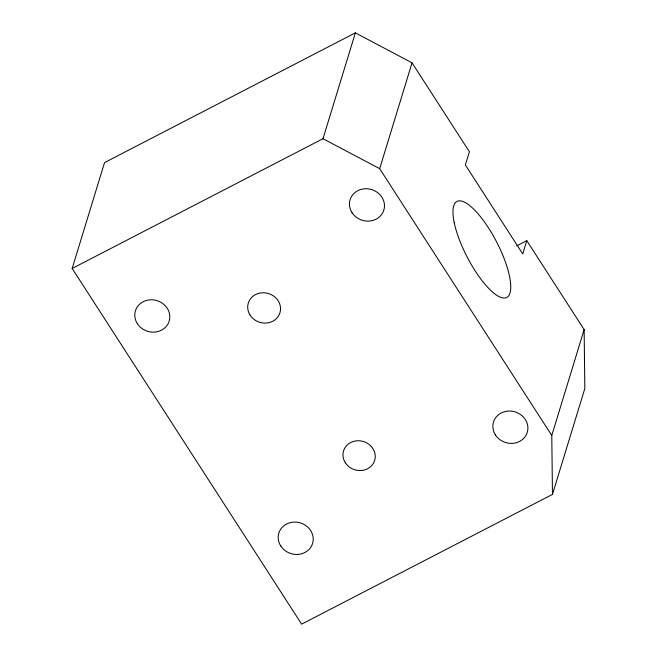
<?xml version="1.0" encoding="UTF-8"?>
<svg xmlns="http://www.w3.org/2000/svg" width="657" height="657" viewBox="0 0 657 657"><rect width="100%" height="100%" fill="white"/><g stroke="black" fill="none" stroke-linecap="round" stroke-linejoin="round"><path stroke-width="0.99" d="M72.171 268.467L104.537 162.608L355.363 32.85L412.046 62.826L469.41 151.742L465.37 164.981L522.734 253.898L526.783 240.667L584.147 329.584L584.829 388.533L552.463 494.393L301.637 624.15L72.171 268.467L322.998 138.709L355.363 32.85M552.463 494.393L551.781 435.451L379.68 168.685L412.046 62.826M551.781 435.451L584.147 329.584M516.755 245.849L526.783 240.667M322.998 138.709L379.68 168.685M352.021 212.646A17.657 16.047 17 0 0 382.374 213.377A17.657 16.047 17 0 0 366.475 188.731A17.657 16.047 17 0 0 352.021 212.646M280.777 545.992A17.657 16.047 17 0 0 311.122 546.723A17.657 16.047 17 0 0 295.231 522.085A17.657 16.047 17 0 0 280.777 545.992M495.444 434.942A17.657 16.047 17 0 0 525.789 435.681A17.657 16.047 17 0 0 509.889 411.036A17.657 16.047 17 0 0 495.444 434.942M137.362 323.687A17.657 16.047 17 0 0 167.707 324.427A17.657 16.047 17 0 0 151.816 299.781A17.657 16.047 17 0 0 137.362 323.687M250.12 315.171A16.556 15.045 17 0 0 278.576 315.861A16.556 15.045 17 0 0 263.671 292.759A16.556 15.045 17 0 0 250.12 315.171M345.352 462.774A16.277 14.783 17 0 0 373.316 463.456A16.277 14.783 17 0 0 358.665 440.748A16.277 14.783 17 0 0 345.352 462.774M454.184 222.477A54.088 16.556 62.6 0 0 502.876 297.941A54.088 16.556 62.6 0 0 488.438 227.79A54.088 16.556 62.6 0 0 454.184 222.477"/></g></svg>
